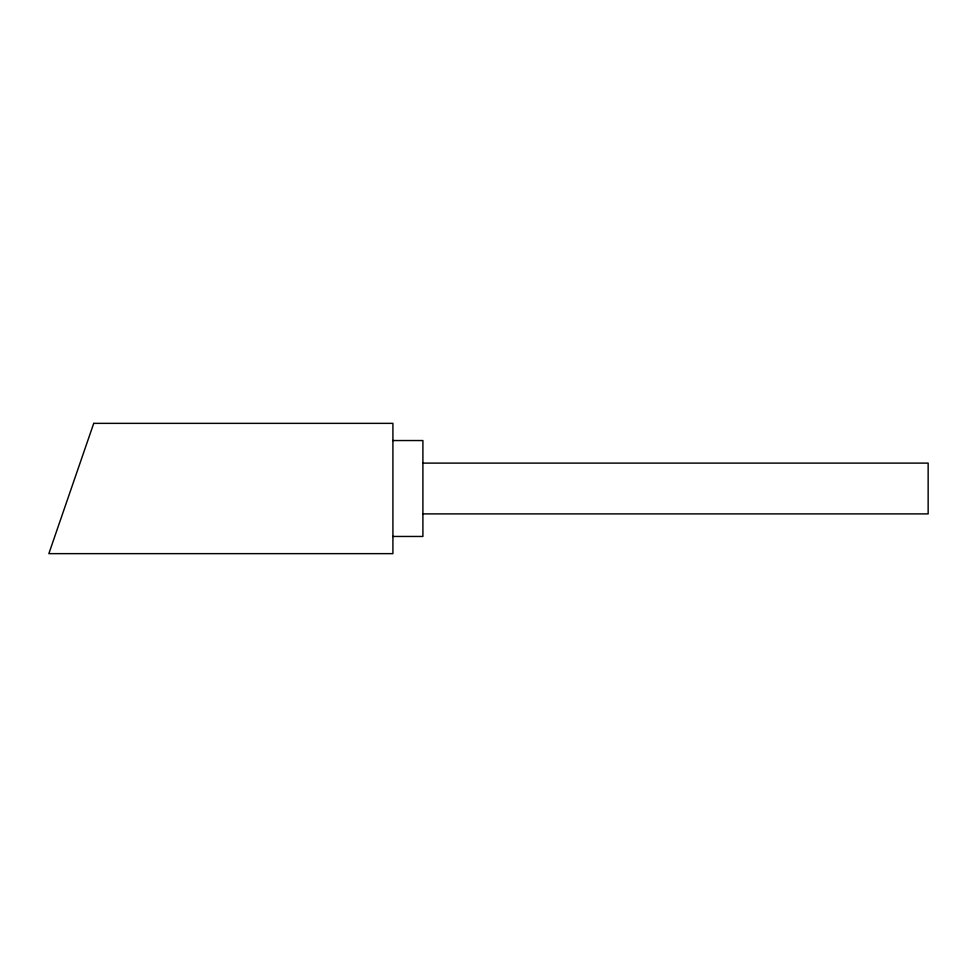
<?xml version="1.0" encoding="UTF-8"?>
<svg xmlns="http://www.w3.org/2000/svg" width="977" height="977" viewBox="0 0 977 977"><rect width="100%" height="100%" fill="white"/><g stroke="black" fill="none" stroke-linecap="round" stroke-linejoin="round"><path stroke-width="1.47" d="M392.913 440.542L422.907 440.542L422.907 536.458L392.913 536.458M422.907 463.11L928.15 463.11L928.15 513.89L422.907 513.89M93.731 423.359L48.85 553.641L392.913 553.641L392.913 423.359L93.731 423.359"/></g></svg>
